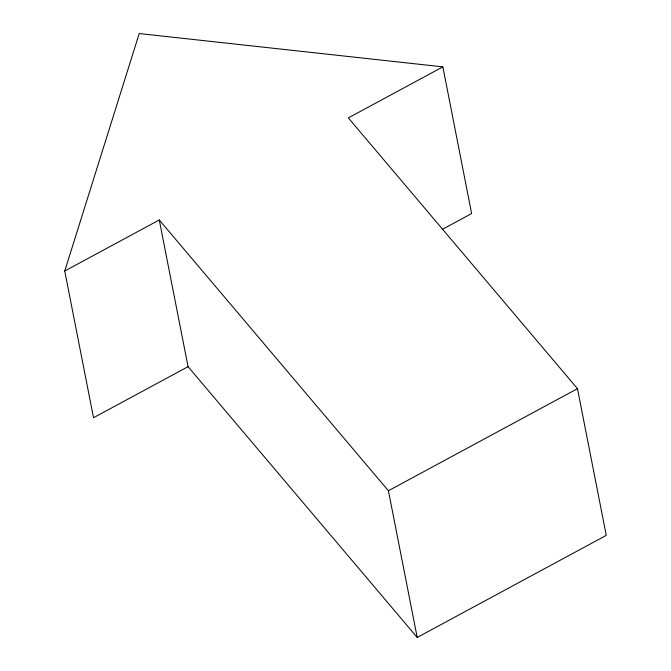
<?xml version="1.0" encoding="UTF-8"?>
<svg xmlns="http://www.w3.org/2000/svg" width="671" height="671" viewBox="0 0 671 671"><rect width="100%" height="100%" fill="white"/><g stroke="black" fill="none" stroke-linecap="round" stroke-linejoin="round"><path stroke-width="1.01" d="M64.743 271.009L159.27 219.971L188.056 366.676L93.521 417.714L64.743 271.009L139.224 33.55L442.86 66.865L471.638 213.563L442.273 229.423M442.86 66.865L348.333 117.903L577.479 388.668L606.257 535.374L417.203 637.45L188.056 366.676M417.203 637.45L388.417 490.744L577.479 388.668M159.27 219.971L388.417 490.744"/></g></svg>
